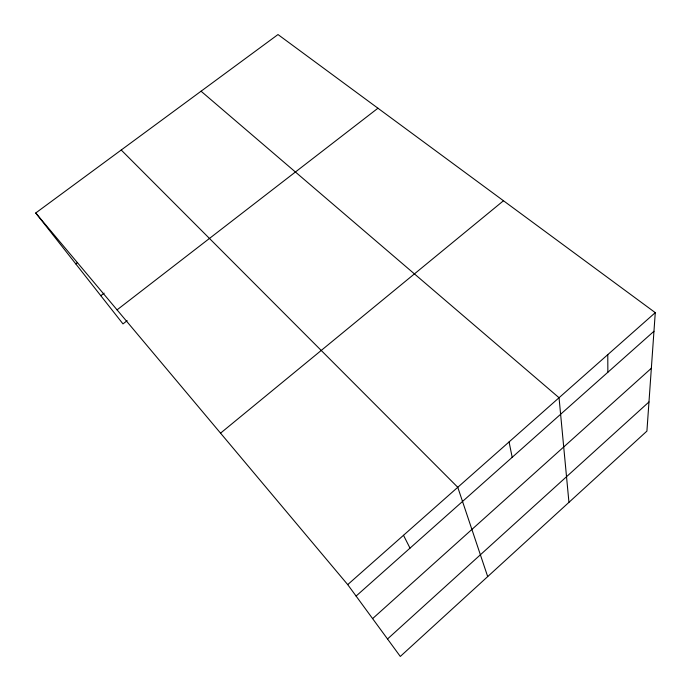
<?xml version="1.0" encoding="UTF-8"?>
<svg xmlns="http://www.w3.org/2000/svg" width="691" height="691" viewBox="0 0 691 691"><rect width="100%" height="100%" fill="white"/><g stroke="black" fill="none" stroke-linecap="round" stroke-linejoin="round"><path stroke-width="1.04" d="M655.275 312.643L646.914 431.098L400.305 656.45L347.711 584.621L35.725 212.983L277.998 34.55L655.275 312.643L347.711 584.621M387.513 638.985L648.97 401.963M372.604 618.618L651.354 368.26M356.09 596.074L653.962 331.274M220.55 433.153L503.48 200.753M127.17 320.659L122.989 323.906L35.725 212.983M117.055 309.87L377.942 108.219M100.817 295.722L104.168 293.148M75.751 263.867L77.452 262.589M201.064 91.212L559.054 397.731L568.952 502.34M121.219 150.016L457.779 487.293L487.691 576.596M403.501 535.292L410.013 548.136M509.068 441.929L512.186 457.312M607.778 354.647L607.864 372.259"/></g></svg>
